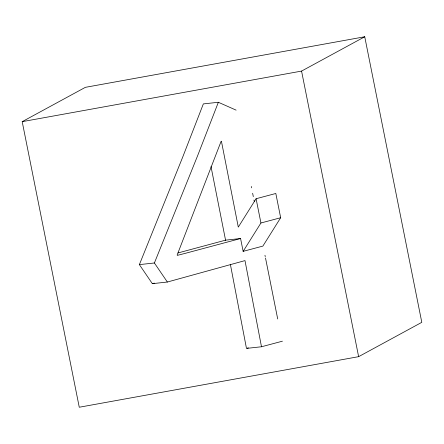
<?xml version="1.0" encoding="UTF-8"?>
<svg xmlns="http://www.w3.org/2000/svg" width="444" height="444" viewBox="0 0 444 444"><rect width="100%" height="100%" fill="white"/><g stroke="black" fill="none" stroke-linecap="round" stroke-linejoin="round"><path stroke-width="0.67" d="M236.114 110.14L218.365 102.275L197.663 155.616L154.401 262.987L167.366 282.029L244.988 260.6L261.488 346.764L282.428 341.186M167.366 282.029L152.348 283.666L139.377 264.618L182.645 157.254L203.346 103.907L218.365 102.275M256.088 198.734L238.295 227.1L221.445 141.342L221.14 141.236L177.15 255.034L177.361 255.361L185.875 253.185L240.576 238.522L243.14 251.354L262.876 246.098L280.669 217.732L275.818 193.479L256.088 198.734L260.933 222.988L243.14 251.354M22.2 121.662L85.37 87.335L364.735 36.763L421.8 322.338L358.63 356.665L79.265 407.237L22.2 121.662L301.565 71.09L364.735 36.763M152.348 283.666L154.34 283.117M260.933 222.988L280.669 217.732M247.125 348.224L248.435 347.874M178.033 252.941L225.558 240.16L240.576 238.522M139.377 264.618L154.401 262.987M261.488 346.764L246.47 348.396L230.358 264.263M277.705 318.975L265.512 257.992M301.565 71.09L358.63 356.665M225.624 240.498L211.017 166.611M251.298 186.474L251.565 187.829M252.642 193.245L253.308 196.631M253.979 200.016L254.251 201.371M264.974 255.278L265.246 256.638"/></g></svg>
